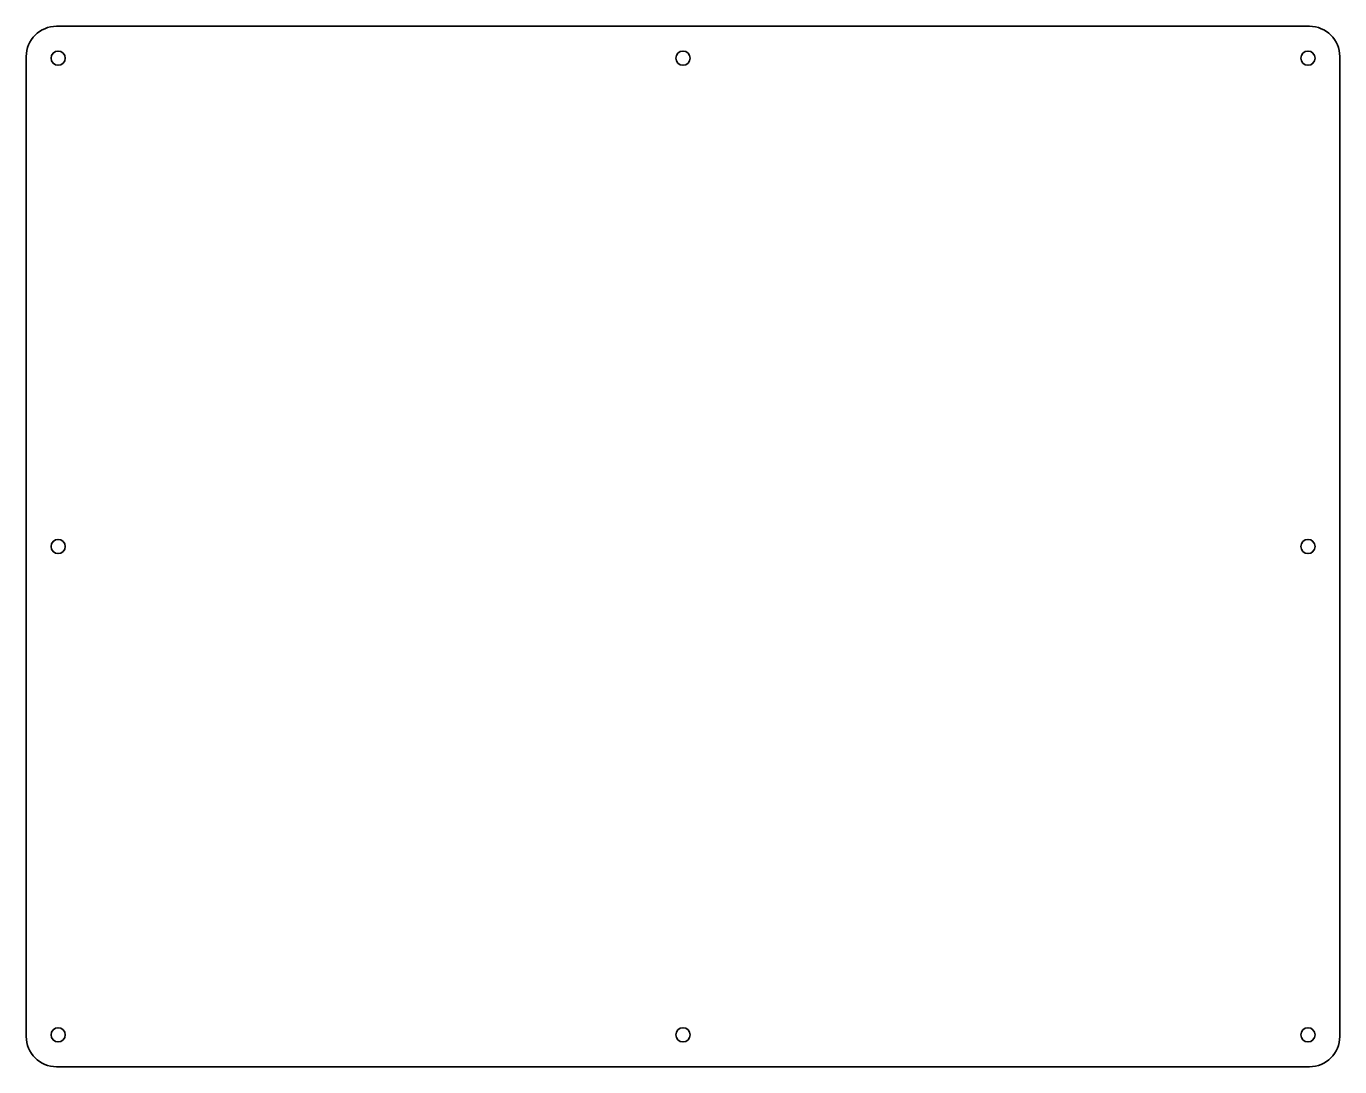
# Model space of a CAD drawing. Header units: millimetres. Extents: x 0 to 609, y 0 to 482.
import ezdxf

# ---------------------------------------------------------------- set-up
doc = ezdxf.new("R2010")
doc.units = ezdxf.units.MM
doc.layers.add('SIMUMAK Visible (ISO)', color=7, linetype='Continuous', lineweight=35)

# ---------------------------------------------------------------- blocks, each defined once
blk = doc.blocks.new('SIL-V025-TFMD001_Sheet_SIL-V025-TFMD001')
at = {"layer": 'SIMUMAK Visible (ISO)'}
for p, q in [((-290.53, 241.12), (290.52, 241.12)), ((-304.53, -227.12), (-304.53, 227.12)), ((304.53, 227.12), (304.53, -227.12)), ((290.52, -241.12), (-290.53, -241.12))]:
    blk.add_line(p, q, dxfattribs=at)
for centre in [(-289.76, 226.36), (0, 226.36), (289.76, 226.36), (-289.76, 0), (289.76, 0), (-289.76, -226.36), (0, -226.36), (289.76, -226.36)]:
    blk.add_circle(centre, 3.3, dxfattribs=at)
at = {"layer": 'SIMUMAK Visible (ISO)', "extrusion": (0, 0, -1)}
for centre, start, end in [((290.52, 227.12), 360, 90), ((-290.53, 227.12), 90, 180), ((290.52, -227.12), 270, 360), ((-290.53, -227.12), 180, 270)]:
    blk.add_arc(centre, 14, start, end, dxfattribs=at)

msp = doc.modelspace()

# ---------------------------------------------------------------- block references
msp.add_blockref('SIL-V025-TFMD001_Sheet_SIL-V025-TFMD001', (304.53, 241.12))

doc.saveas('drawing.dxf')
